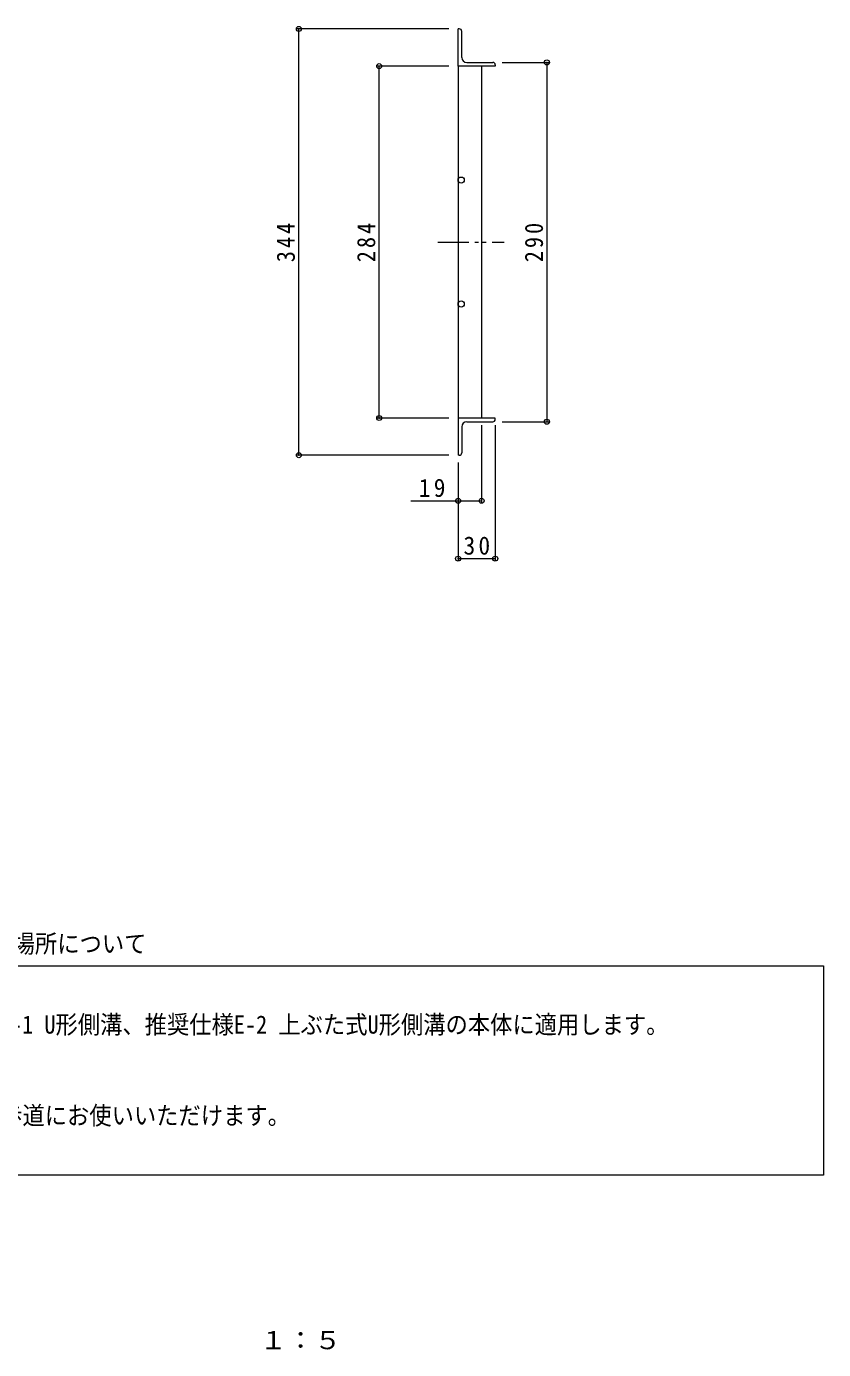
# Model space of a CAD drawing. Units: millimetres, scale not verified. Extents: x -756 to 910, y -687 to 529.
# Drawn here: x 267 to 910, y -680 to 388 of the extents above; entities that cross this region are included whole.
import ezdxf
from ezdxf.enums import TextEntityAlignment as Align

# ---------------------------------------------------------------- set-up
doc = ezdxf.new("R2010")
doc.units = ezdxf.units.MM
doc.header["$LTSCALE"] = 5
doc.header["$PDMODE"] = 32
doc.header["$PDSIZE"] = 4
doc.linetypes.add('DOUBLE_CHAIN1', pattern=[8.8, 5, -1, 0.6, -0.6, 0.6, -1])
for name, color, linetype, lineweight in [('A-0_通り芯', 2, 'Continuous', 9), ('A-2_蓋', 3, 'Continuous', 9), ('A-4_寸法', 7, 'Continuous', 9), ('F-5_F-5ﾚｲﾔ', 2, 'Continuous', 9)]:
    doc.layers.add(name, color=color, linetype=linetype, lineweight=lineweight)
doc.styles.add('ＭＳ ゴシック', font='')
doc.styles.get('ＭＳ ゴシック').set_extended_font_data('MS Gothic')

msp = doc.modelspace()

# ---------------------------------------------------------------- linework, layer by layer
at = {"layer": 'A-0_通り芯'}
for p, q in [((615.028, 355.959), (615.028, 385.959)), ((616.028, 385.959), (615.028, 385.959)), ((618.028, 362.959), (618.028, 383.959)), ((645.028, 355.959), (615.028, 355.959)), ((622.028, 358.959), (643.028, 358.959)), ((645.028, 356.959), (645.028, 355.959)), ((615.028, 71.959), (615.028, 41.959)), ((645.028, 71.959), (615.028, 71.959)), ((618.028, 64.959), (618.028, 43.959)), ((622.028, 68.959), (643.028, 68.959)), ((645.028, 70.959), (645.028, 71.959)), ((616.028, 41.959), (615.028, 41.959))]:
    msp.add_line(p, q, dxfattribs=at)
for centre, radius, start, end in [((616.028, 383.959), 2, 0, 90), ((622.028, 362.959), 4, 180, 270), ((643.028, 356.959), 2, 0, 90), ((622.028, 64.959), 4, 90, 180), ((643.028, 70.959), 2, 270, 0), ((616.028, 43.959), 2, 270, 0)]:
    msp.add_arc(centre, radius, start, end, dxfattribs=at)
at = {"layer": 'A-2_蓋'}
for p, q in [((615.028, 355.959), (615.028, 71.959)), ((634.028, 355.959), (634.028, 71.959))]:
    msp.add_line(p, q, dxfattribs=at)
at = {"layer": 'A-2_蓋', "linetype": 'DOUBLE_CHAIN1'}
msp.add_line((598.612, 213.959), (652.122, 213.959), dxfattribs=at)
at = {"layer": 'A-2_蓋'}
for centre in [(617.528, 263.959), (617.528, 163.959)]:
    msp.add_circle(centre, 2.5, dxfattribs=at)
at = {"layer": 'A-4_寸法'}
for p, q in [((607.528, 385.959), (484.987, 385.959)), ((486.486, 41.959), (486.486, 385.959)), ((607.528, 355.959), (549.851, 355.959)), ((551.351, 71.959), (551.351, 355.959)), ((650.528, 358.959), (688.247, 358.959)), ((686.747, 358.959), (686.747, 68.959)), ((607.528, 71.959), (549.851, 71.959)), ((634.028, 66.128), (634.028, 3.614)), ((645.028, 66.128), (645.028, -43.007)), ((650.528, 68.959), (688.247, 68.959)), ((607.528, 41.959), (484.987, 41.959)), ((615.028, 36.128), (615.028, -43.007)), ((576.771, 5.114), (634.028, 5.114)), ((615.028, -41.507), (645.028, -41.507))]:
    msp.add_line(p, q, dxfattribs=at)
for p in [(486.486, 385.959), (551.351, 355.959), (686.747, 358.959), (551.351, 71.959), (686.747, 68.959), (486.486, 41.959), (615.028, 5.114), (634.028, 5.114), (615.028, -41.507), (645.028, -41.507)]:
    msp.add_point(p, dxfattribs=at)
at = {"layer": 'F-5_F-5ﾚｲﾔ'}
msp.add_line((40, -370.069), (910, -370.069), dxfattribs=at)
msp.add_lwpolyline([(910, -370.069), (910, -539.054), (40, -539.054)], dxfattribs=at)

# ---------------------------------------------------------------- texts
at = {"layer": 'A-4_寸法', "color": 2, "char_height": 14.66, "attachment_point": 7, "rotation": 90, "style": 'ＭＳ ゴシック'}
for s, insert in [('\\T1.27;\\W0.9;344', (483.487, 197.709)), ('\\T1.27;\\W0.9;284', (548.351, 197.709)), ('\\T1.27;\\W0.9;290', (683.747, 197.709))]:
    msp.add_mtext(s, dxfattribs=dict(at, insert=insert))
at = {"layer": 'A-4_寸法', "color": 2, "char_height": 14.66, "attachment_point": 7, "style": 'ＭＳ ゴシック'}
for s, insert in [('\\T1.27;\\W0.95;19', (583.346, 8.114)), ('\\T1.27;\\W0.95;30', (619.403, -38.507))]:
    msp.add_mtext(s, dxfattribs=dict(at, insert=insert))
at = {"layer": 'F-5_F-5ﾚｲﾔ', "color": 7, "style": 'ＭＳ ゴシック', "width": 0.9}
for s, p in [('適用Ｕ形側溝および、設置場所について', (39.559, -364.004)), ('\u3000JIS A 5372 推奨仕様E-1 U形側溝、推奨仕様E-2 上ぶた式U形側溝の本体に適用します。', (56.474, -429.251)), ('\u3000適用荷重 歩行用は、歩道にお使いいただけます。', (56.474, -502.659))]:
    msp.add_text(s, height=14.66, dxfattribs=at).set_placement(p, align=Align.BOTTOM_LEFT)
at = {"layer": 'F-5_F-5ﾚｲﾔ', "style": 'ＭＳ ゴシック', "width": 1.1}
msp.add_text('１：５', height=14.66, dxfattribs=at).set_placement((454.889, -683.96), align=Align.BOTTOM_LEFT)

doc.saveas('drawing.dxf')
